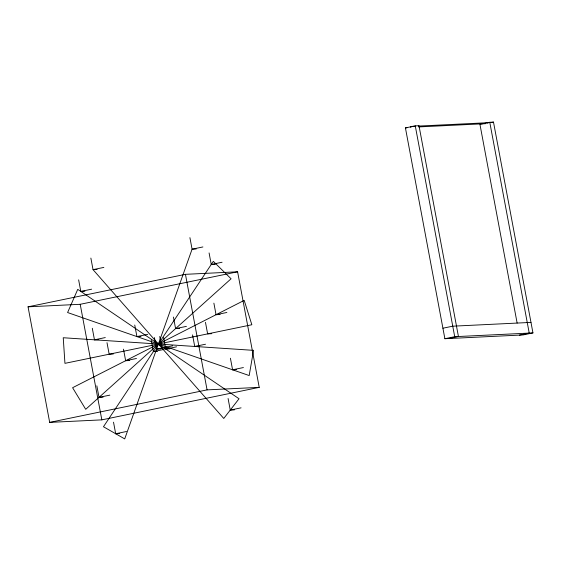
<?xml version="1.0" encoding="UTF-8"?>
<svg xmlns="http://www.w3.org/2000/svg" width="561" height="561" viewBox="0 0 561 561"><rect width="100%" height="100%" fill="white"/><g stroke="black" fill="none" stroke-linecap="round" stroke-linejoin="round"><path stroke-width="0.84" d="M411.052 127.116L410.792 126.456L410.386 127.116M488.287 122.712L487.811 123.21M517.13 323.066L479.935 124.304L489.774 122.277L493.498 122.095L532.95 332.904L523.111 334.938L444.88 338.718L405.428 127.908L415.266 125.881L418.99 125.699L458.442 336.509L448.604 338.542M491.036 122.6L493.498 122.095M103.855 267.408L93.035 269.638L90.868 258.081M202.9 246.952L192.079 249.189L124.71 438.905L103.462 426.739L213.327 261.356L231.076 278.789L85.714 409.306L72.593 387.714L244.196 300.38L251.847 324.749L64.943 363.346L63.239 337.743L253.544 350.352L249.182 375.554L67.601 312.54L77.748 289.35L239.035 398.745L223.755 418.457L93.035 269.638L97.13 269.441M78.638 279.862L80.798 291.418L91.618 289.181M209.085 252.927L211.245 264.483L222.072 262.246M28.05 306.825L185.446 274.329L237.598 271.805L259.224 387.363L101.836 419.859L49.677 422.384L28.05 306.825L80.209 304.3L237.598 271.805M92.299 328.255L94.458 339.812L105.279 337.575M213.881 303.15L216.048 314.707L226.868 312.47M134.752 325.036L136.912 336.593L147.732 334.356M173.426 317.049L175.593 328.606L186.413 326.376M154.422 337.582L156.589 349.138L172.718 345.807M151.204 340.057L153.37 351.614L164.191 349.377M163.609 337.498L165.768 349.054L176.589 346.817M123.483 349.159L125.643 360.716L136.463 358.479M192.549 334.896L194.716 346.453L205.536 344.223M96.85 385.814L99.009 397.37L109.83 395.133M230.41 358.234L232.577 369.79L243.397 367.553M442.91 328.213L452.748 326.186L530.987 322.4M444.88 338.718L454.712 336.691L532.95 332.904M49.677 422.384L207.072 389.881L259.224 387.363M519.388 335.113L529.226 333.087L489.774 122.277M113.518 422.181L115.678 433.737L126.498 431.5M228.089 398.52L230.248 410.077L241.069 407.847M410.638 126.456L414.993 126.246M418.471 126.078L488.126 122.705M418.632 126.919L485.672 123.672M405.428 127.908L406.914 127.838M196.175 248.993L192.079 249.189L189.913 237.633M211.245 264.483L215.347 264.287M80.798 291.418L84.9 291.222M216.048 314.707L220.143 314.504M175.593 328.606L179.688 328.409M136.912 336.593L141.014 336.397M211.728 333.683L207.626 333.879L205.466 322.33M94.458 339.812L98.554 339.608M166 347.841L161.898 348.037L159.738 336.481M194.716 346.453L198.811 346.256M156.589 349.138L160.684 348.935M165.768 349.054L169.871 348.851M153.37 351.614L157.466 351.41M113.259 354.012L109.164 354.215L106.997 342.659M125.643 360.716L129.738 360.52M232.577 369.79L236.672 369.594M99.009 397.37L103.105 397.167M230.248 410.077L234.351 409.881M115.678 433.737L119.774 433.534M415.266 125.881L454.712 336.691M185.446 274.329L207.072 389.881M80.209 304.3L101.836 419.859"/></g></svg>
